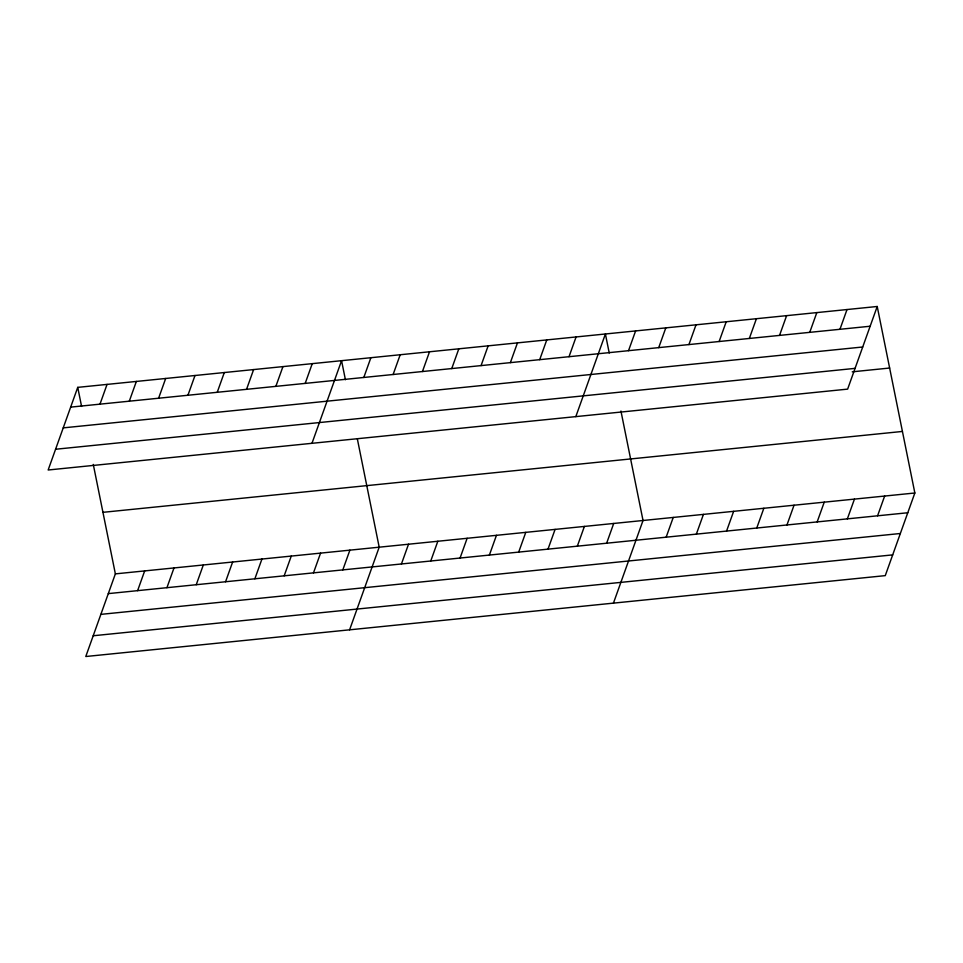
<?xml version="1.0" encoding="UTF-8"?>
<svg xmlns="http://www.w3.org/2000/svg" width="963" height="963" viewBox="0 0 963 963"><rect width="100%" height="100%" fill="white"/><g stroke="black" fill="none" stroke-linecap="round" stroke-linejoin="round"><path stroke-width="1.44" d="M77.738 387.367L48.15 470.004L847.633 389.124L877.221 306.487L77.738 387.367L81.578 406.422M99.983 404.147L107.049 384.406M129.295 401.186L136.361 381.432M158.606 398.225L165.684 378.471M93.279 464.419L115.367 573.876L85.779 656.513L885.262 575.633L914.85 492.996L877.221 306.487M187.929 395.251L194.995 375.51M137.613 590.656L144.679 570.903M217.241 392.29L224.307 372.537M166.924 587.695L174.002 567.941M246.552 389.329L253.618 369.575M196.235 584.722L203.313 564.98M275.863 386.356L282.941 366.614M225.559 581.76L232.625 562.007M305.187 383.394L312.253 363.641M254.87 578.799L261.936 559.046M311.976 443.317L341.564 360.68L345.416 379.723M284.181 575.826L291.259 556.084M363.809 377.46L370.875 357.718M313.493 572.865L320.571 553.111M393.121 374.499L400.199 354.745M342.816 569.903L349.882 550.15M422.444 371.525L429.51 351.784M349.605 629.814L379.193 547.189L357.393 439.14M451.755 368.564L458.821 348.811M401.439 563.969L408.517 544.215M481.067 365.603L488.145 345.849M430.75 561.008L437.828 541.254M510.378 362.63L517.456 342.888M460.073 558.034L467.139 538.293M539.701 359.668L546.767 339.915M489.385 555.073L496.451 535.32M569.013 356.707L576.079 336.954M518.696 552.1L525.774 532.358M575.814 416.63L605.402 333.992L609.242 353.036M548.007 549.139L555.085 529.397M628.526 350.676L635.604 330.935M577.331 546.177L584.397 526.424M658.728 347.631L665.806 327.877M606.642 543.204L613.708 523.463M688.93 344.573L696.008 324.82M613.443 603.127L643.031 520.489L620.942 411.032M719.132 341.516L726.21 321.762M666.155 537.185L673.233 517.444M749.334 338.458L756.412 318.717M696.357 534.128L703.435 514.386M779.536 335.401L786.615 315.659M726.559 531.082L733.637 511.329M809.739 332.355L816.817 312.602M756.762 528.025L763.84 508.271M839.953 329.298L847.019 309.544M786.964 524.967L794.042 505.214M817.166 521.91L824.244 502.168M847.368 518.852L854.446 499.111M877.582 515.795L884.648 496.053M70.672 407.12L870.155 326.24M63.233 427.873L862.716 346.993M55.577 449.252L855.06 368.372M852.243 371.826L889.643 368.035M102.945 512.328L902.427 431.448M115.367 573.876L914.85 492.996M108.301 593.617L907.784 512.749M100.862 614.37L900.345 533.502M93.206 635.761L892.689 554.881"/></g></svg>
